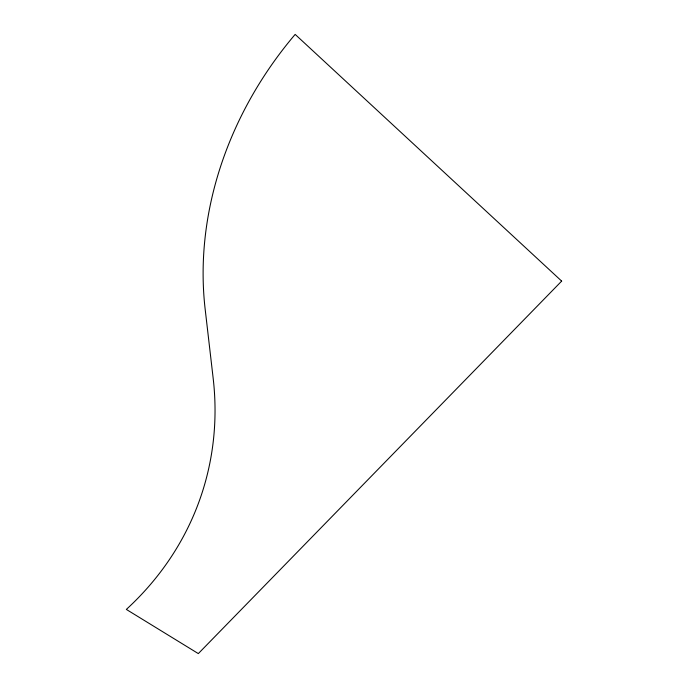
<?xml version="1.0" encoding="UTF-8"?>
<svg xmlns="http://www.w3.org/2000/svg" width="688" height="688" viewBox="0 0 688 688"><rect width="100%" height="100%" fill="white"/><g stroke="black" fill="none" stroke-linecap="round" stroke-linejoin="round"><path stroke-width="1.03" d="M561.657 281.108L198.325 653.6L126.343 609.422A370.737 312.3 17.8 0 0 213.168 378.297L205.17 309.282A353.374 302.677 -44.3 0 1 295.161 34.4L561.657 281.108"/></g></svg>
